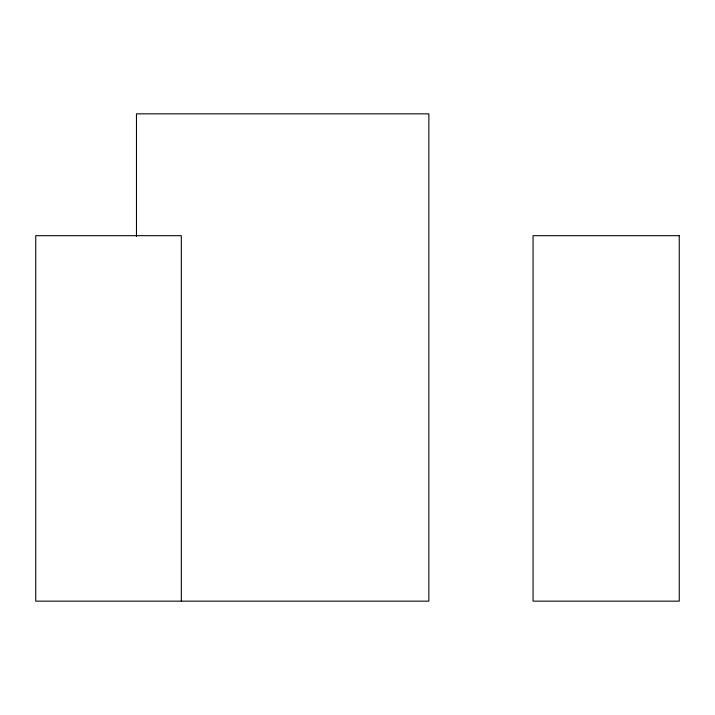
<?xml version="1.0" encoding="UTF-8"?>
<svg xmlns="http://www.w3.org/2000/svg" width="715" height="715" viewBox="0 0 715 715"><rect width="100%" height="100%" fill="white"/><g stroke="black" fill="none" stroke-linecap="round" stroke-linejoin="round"><path stroke-width="1.07" d="M181.333 601.154L181.333 235.673L35.75 235.673L35.75 601.154L428.857 601.154L428.857 113.846L136.467 113.846L136.467 236.504M679.25 235.673L533.059 235.673L533.059 601.154L679.25 601.154L679.25 235.673"/></g></svg>
